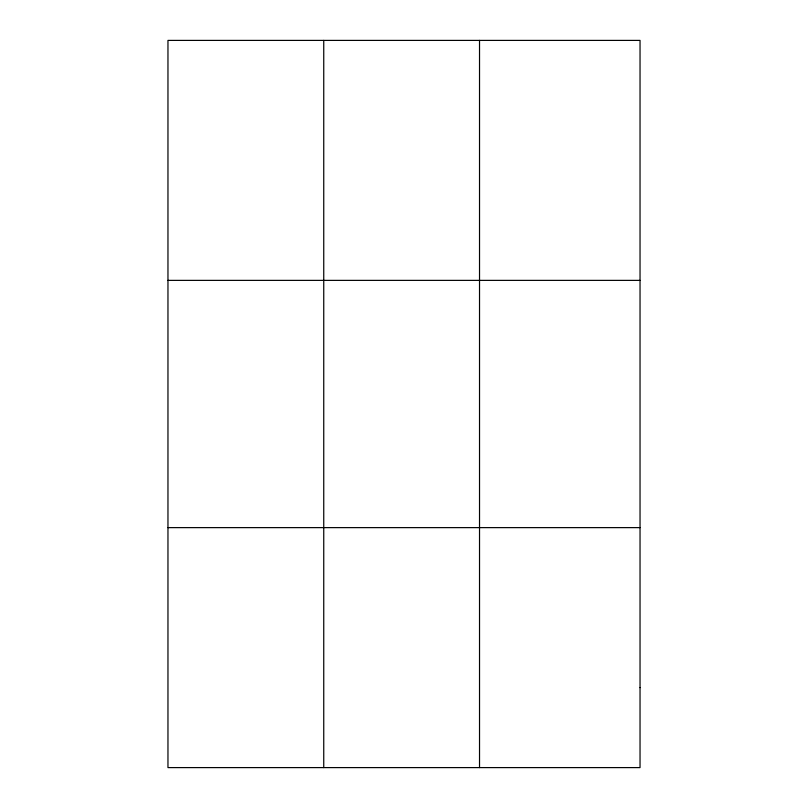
<?xml version="1.0" encoding="UTF-8"?>
<svg xmlns="http://www.w3.org/2000/svg" width="808" height="808" viewBox="0 0 808 808"><rect width="100%" height="100%" fill="white"/><g stroke="black" fill="none" stroke-linecap="round" stroke-linejoin="round"><path stroke-width="1.21" d="M479.528 40.4L479.528 767.6M167.963 280.376L640.037 280.376M167.963 527.624L640.037 527.624M323.745 40.4L323.745 767.6M640.037 687.608L640.037 767.6L167.963 767.6L167.963 40.4L640.037 40.4L640.037 687.608"/></g></svg>
